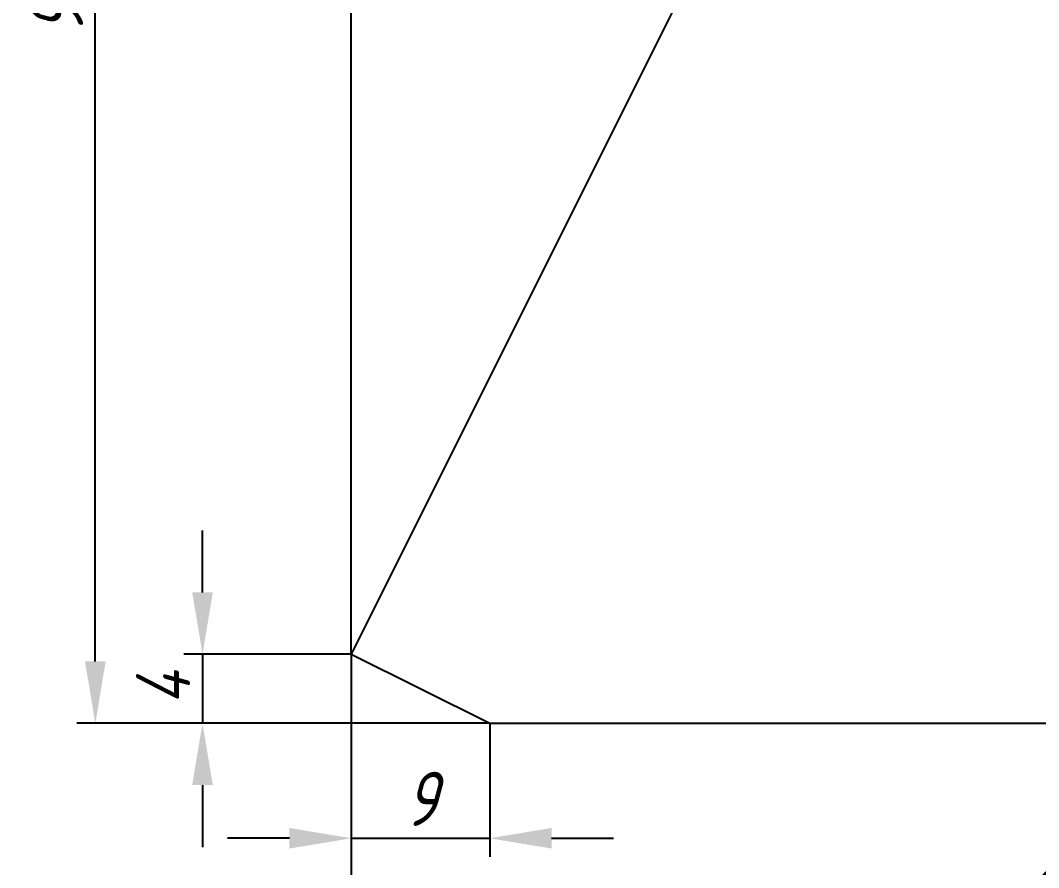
# Model space of a CAD drawing. Header units: millimetres. Extents: x -37166 to -34073, y -441 to 2979.
# Drawn here: x -36788.3 to -36722.5, y -65.2 to -10.4 of the extents above; entities that cross this region are included whole.
import ezdxf

# ---------------------------------------------------------------- set-up
doc = ezdxf.new("R2010")
doc.units = ezdxf.units.MM
doc.header["$PDSIZE"] = -1
doc.linetypes.add('K5LT_BASIC', pattern=[0])
doc.styles.get("Standard").update_dxf_attribs({"font": 'ГОСТ тип А наклонный.ttf'})
doc.dimstyles.new('dim1', dxfattribs={"dimtxt": 3.5, "dimasz": 4, "dimexe": 1.2, "dimexo": 0, "dimgap": 0.8, "dimtad": 1, "dimdec": 0, "dimdsep": 46, "dimtxsty": 'Standard', "dimcen": 5, "dimadec": 0, "dimazin": 0, "dimtfac": 1, "dimtdec": 0, "dimtmove": 0, "dimatfit": 3, "dimfxl": 0, "dimtolj": 1, "dimtzin": 0, "dimarcsym": 0})

# ---------------------------------------------------------------- blocks, each defined once
blk = doc.blocks.new('*D7066')
at = {"color": 0, "lineweight": -2}
for p, q in [((-36776.567, -47.399), (-36776.567, -43.399)), ((-36766.947, -51.399), (-36777.767, -51.399)), ((-36776.567, -51.399), (-36776.567, -55.867)), ((-36758.001, -55.867), (-36777.767, -55.867)), ((-36776.567, -59.867), (-36776.567, -63.867))]:
    blk.add_line(p, q, dxfattribs=at)
at = {"color": 0}
for points in [[(-36777.234, -47.399), (-36775.9, -47.399), (-36776.567, -51.399)], [(-36775.9, -59.867), (-36777.234, -59.867), (-36776.567, -55.867)]]:
    blk.add_solid(points, dxfattribs=at)
at = {"layer": 'Defpoints', "color": 0}
for p in [(-36766.947, -51.399), (-36776.567, -55.867), (-36758.001, -55.867)]:
    blk.add_point(p, dxfattribs=at)
at = {"color": 0, "insert": (-36779.117, -53.633), "char_height": 3.5, "attachment_point": 5, "rotation": 90}
blk.add_mtext('\\A1;4', dxfattribs=at)
blk = doc.blocks.new('*D7068')
at = {"color": 0, "lineweight": -2}
for p, q in [((-36766.947, -51.399), (-36766.947, -64.501)), ((-36758.001, -55.867), (-36758.001, -64.501)), ((-36770.947, -63.301), (-36774.947, -63.301)), ((-36766.947, -63.301), (-36758.001, -63.301)), ((-36754.001, -63.301), (-36750.001, -63.301))]:
    blk.add_line(p, q, dxfattribs=at)
at = {"color": 0}
for points in [[(-36770.947, -63.967), (-36770.947, -62.634), (-36766.947, -63.301)], [(-36754.001, -62.634), (-36754.001, -63.967), (-36758.001, -63.301)]]:
    blk.add_solid(points, dxfattribs=at)
at = {"layer": 'Defpoints', "color": 0}
for p in [(-36766.947, -51.399), (-36758.001, -55.867), (-36758.001, -63.301)]:
    blk.add_point(p, dxfattribs=at)
at = {"color": 0, "insert": (-36762.474, -60.751), "char_height": 3.5, "attachment_point": 5}
blk.add_mtext('\\A1;9', dxfattribs=at)
blk = doc.blocks.new('*D7070')
at = {"color": 0, "lineweight": -2}
for p, q in [((-36722.633, 37.331), (-36784.697, 37.331)), ((-36783.497, -51.867), (-36783.497, 33.331)), ((-36766.34, -55.867), (-36784.697, -55.867))]:
    blk.add_line(p, q, dxfattribs=at)
at = {"color": 0}
for points in [[(-36782.83, 33.331), (-36784.164, 33.331), (-36783.497, 37.331)], [(-36784.164, -51.867), (-36782.83, -51.867), (-36783.497, -55.867)]]:
    blk.add_solid(points, dxfattribs=at)
at = {"layer": 'Defpoints', "color": 0}
for p in [(-36783.497, 37.331), (-36722.633, 37.331), (-36766.34, -55.867)]:
    blk.add_point(p, dxfattribs=at)
at = {"color": 0, "insert": (-36786.047, -9.268), "char_height": 3.5, "attachment_point": 5, "rotation": 90}
blk.add_mtext('\\A1;93', dxfattribs=at)
blk = doc.blocks.new('*D7071')
at = {"color": 0, "lineweight": -2}
for p, q in [((-36676.391, -51.239), (-36676.391, -70.697)), ((-36766.947, -51.399), (-36766.947, -70.697)), ((-36762.947, -69.497), (-36680.391, -69.497))]:
    blk.add_line(p, q, dxfattribs=at)
at = {"color": 0}
for points in [[(-36762.947, -68.83), (-36762.947, -70.164), (-36766.947, -69.497)], [(-36680.391, -70.164), (-36680.391, -68.83), (-36676.391, -69.497)]]:
    blk.add_solid(points, dxfattribs=at)
at = {"layer": 'Defpoints', "color": 0}
for p in [(-36676.391, -51.239), (-36766.947, -51.399), (-36676.391, -69.497)]:
    blk.add_point(p, dxfattribs=at)
at = {"color": 0, "insert": (-36721.669, -66.947), "char_height": 3.5, "attachment_point": 5}
blk.add_mtext('\\A1;91', dxfattribs=at)
blk = doc.blocks.new('*D7072')
at = {"color": 0, "lineweight": -2}
for p, q in [((-36766.947, -51.399), (-36766.947, 43.134)), ((-36722.633, 37.331), (-36722.633, 43.134)), ((-36762.947, 41.934), (-36726.633, 41.934))]:
    blk.add_line(p, q, dxfattribs=at)
at = {"color": 0}
for points in [[(-36762.947, 42.601), (-36762.947, 41.267), (-36766.947, 41.934)], [(-36726.633, 41.267), (-36726.633, 42.601), (-36722.633, 41.934)]]:
    blk.add_solid(points, dxfattribs=at)
at = {"layer": 'Defpoints', "color": 0}
for p in [(-36722.633, 41.934), (-36722.633, 37.331), (-36766.947, -51.399)]:
    blk.add_point(p, dxfattribs=at)
at = {"color": 0, "insert": (-36744.126, 44.484), "char_height": 3.5, "attachment_point": 5}
blk.add_mtext('\\A1;44', dxfattribs=at)

msp = doc.modelspace()

# ---------------------------------------------------------------- linework, layer by layer
at = {"color": 2, "linetype": 'K5LT_BASIC'}
for p, q in [((-36733.664, 15.245), (-36766.947, -51.399)), ((-36766.947, -51.399), (-36758.001, -55.867)), ((-36758.001, -55.867), (-36685.255, -55.867))]:
    msp.add_line(p, q, dxfattribs=at)

# ---------------------------------------------------------------- dimensions: what is measured, and where the dimension line sits
dim = msp.add_linear_dim(base=(-36722.633, 41.934), p1=(-36766.947, -51.399), p2=(-36722.633, 37.331), dimstyle='dim1', override={"dimscale": 1, "dimlfac": 1, "dimtxsty": 'Standard', "dimsah": 1, "dimtolj": 1})
dim.commit()
dim.dimension.update_dxf_attribs({"geometry": '*D7072', "text_midpoint": (-36744.126, 41.934), "dimtype": 160})
for base, p1, p2, picture, middle in [((-36783.497, 37.331), (-36766.34, -55.867), (-36722.633, 37.331), '*D7070', (-36786.047, -9.268)), ((-36776.567, -55.867), (-36766.947, -51.399), (-36758.001, -55.867), '*D7066', (-36779.117, -53.633))]:
    dim = msp.add_linear_dim(base=base, p1=p1, p2=p2, angle=90, dimstyle='dim1', override={"dimscale": 1, "dimlfac": 1, "dimtxsty": 'Standard', "dimsah": 1, "dimtolj": 1})
    dim.commit()
    dim.dimension.update_dxf_attribs({"geometry": picture, "text_midpoint": middle})
for base, p2, picture, middle in [((-36676.391, -69.497), (-36676.391, -51.239), '*D7071', (-36721.669, -66.947)), ((-36758.001, -63.301), (-36758.001, -55.867), '*D7068', (-36762.474, -60.751))]:
    dim = msp.add_linear_dim(base=base, p1=(-36766.947, -51.399), p2=p2, dimstyle='dim1', override={"dimscale": 1, "dimlfac": 1, "dimtxsty": 'Standard', "dimsah": 1, "dimtolj": 1})
    dim.commit()
    dim.dimension.update_dxf_attribs({"geometry": picture, "text_midpoint": middle})

doc.saveas('drawing.dxf')
